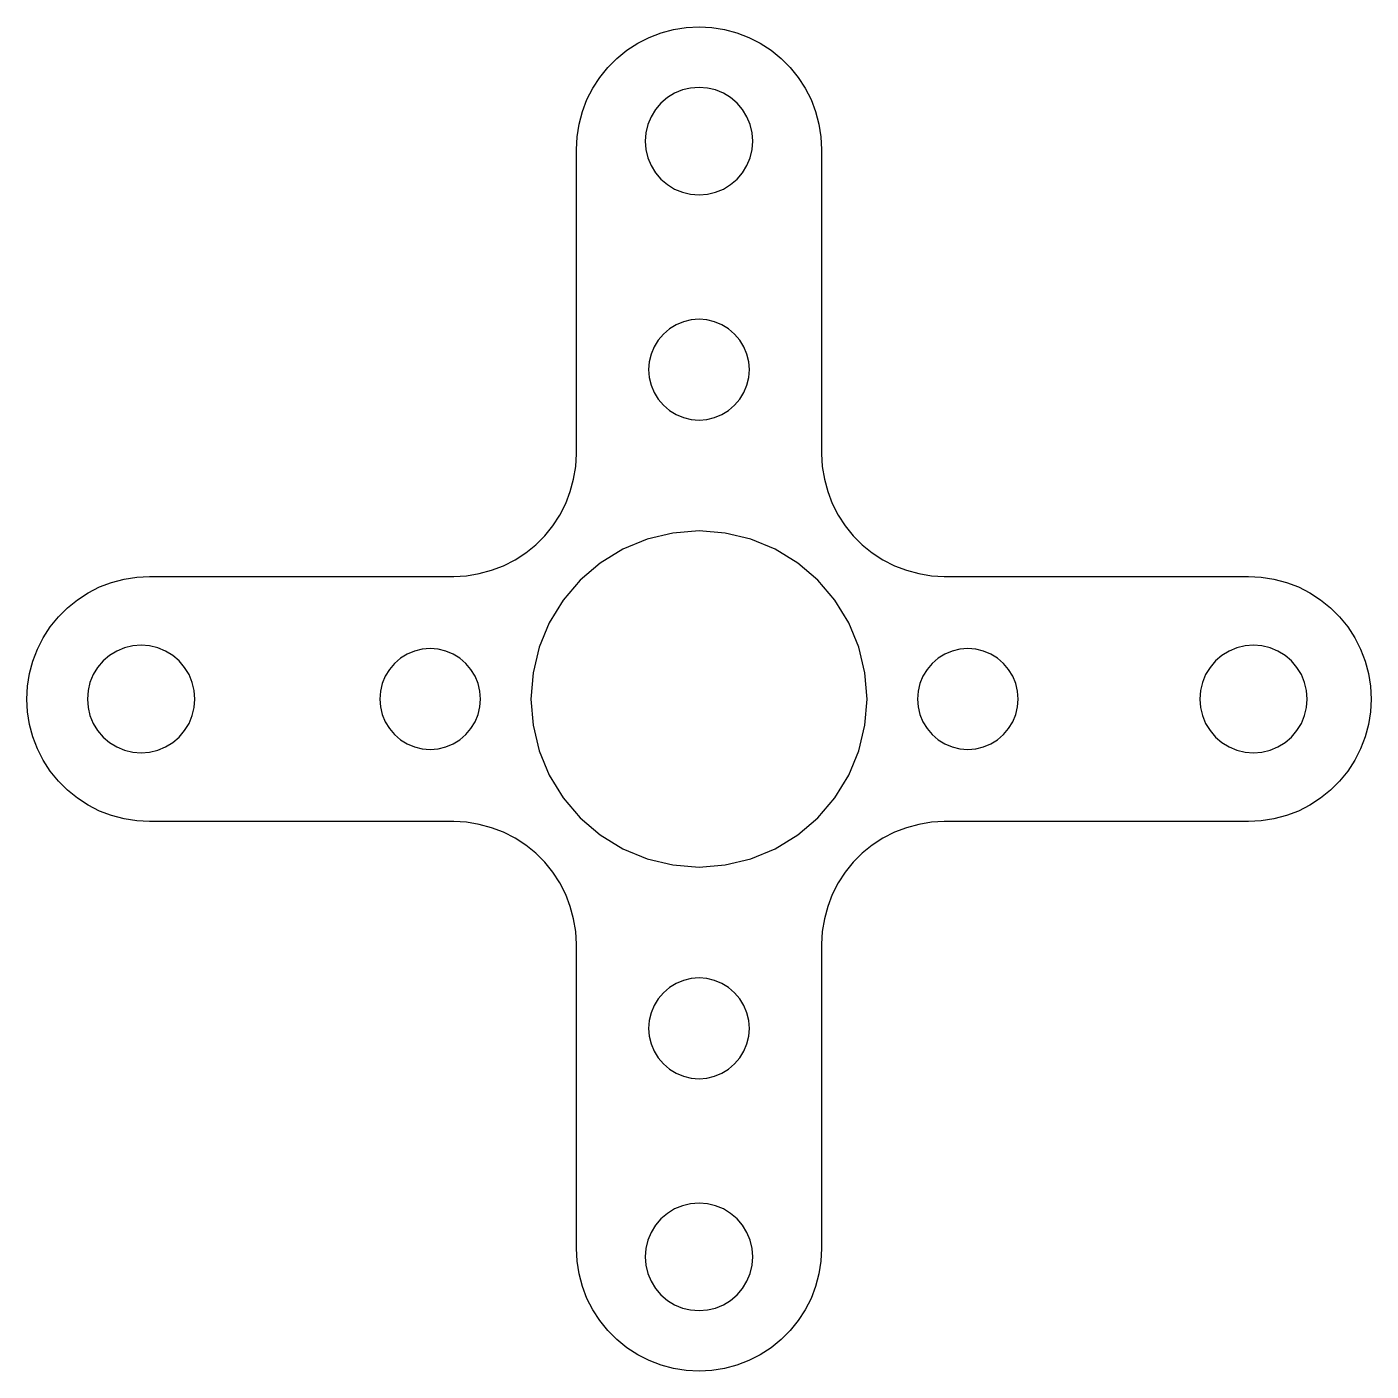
# Model space of a CAD drawing. Extents: x -20 to 20, y -20 to 20.
import ezdxf

# ---------------------------------------------------------------- set-up
doc = ezdxf.new("R2010")
doc.units = 0
doc.layers.get('0').update_dxf_attribs({"linetype": 'CONTINUOUS'})

msp = doc.modelspace()

# ---------------------------------------------------------------- linework, layer by layer
at = {"color": 7, "linetype": 'CONTINUOUS', "flags": 128}
for points in [[(-3.65, 16.35), (-3.63, 16.732), (-3.57, 17.109), (-3.471, 17.478), (-3.334, 17.835), (-3.161, 18.175), (-2.953, 18.495), (-2.712, 18.792), (-2.442, 19.062), (-2.145, 19.303), (-1.825, 19.511), (-1.485, 19.684), (-1.128, 19.821), (-0.759, 19.92), (-0.382, 19.98), (0, 20), (0.382, 19.98), (0.759, 19.92), (1.128, 19.821), (1.485, 19.684), (1.825, 19.511), (2.145, 19.303), (2.442, 19.062), (2.712, 18.792), (2.953, 18.495), (3.161, 18.175), (3.334, 17.835), (3.471, 17.478), (3.57, 17.109), (3.63, 16.732), (3.65, 16.35), (3.65, 7.3), (3.67, 6.918), (3.73, 6.541), (3.829, 6.172), (3.966, 5.815), (4.139, 5.475), (4.347, 5.155), (4.588, 4.858), (4.858, 4.588), (5.155, 4.347), (5.475, 4.139), (5.815, 3.966), (6.172, 3.829), (6.541, 3.73), (6.918, 3.67), (7.3, 3.65), (16.35, 3.65), (16.732, 3.63), (17.109, 3.57), (17.478, 3.471), (17.835, 3.334), (18.175, 3.161), (18.495, 2.953), (18.792, 2.712), (19.062, 2.442), (19.303, 2.145), (19.511, 1.825), (19.684, 1.485), (19.821, 1.128), (19.92, 0.759), (19.98, 0.382), (20, 0), (19.98, -0.382), (19.92, -0.759), (19.821, -1.128), (19.684, -1.485), (19.511, -1.825), (19.303, -2.145), (19.062, -2.442), (18.792, -2.712), (18.495, -2.953), (18.175, -3.161), (17.835, -3.334), (17.478, -3.471), (17.109, -3.57), (16.732, -3.63), (16.35, -3.65), (7.3, -3.65), (6.918, -3.67), (6.541, -3.73), (6.172, -3.829), (5.815, -3.966), (5.475, -4.139), (5.155, -4.347), (4.858, -4.588), (4.588, -4.858), (4.347, -5.155), (4.139, -5.475), (3.966, -5.815), (3.829, -6.172), (3.73, -6.541), (3.67, -6.918), (3.65, -7.3), (3.65, -16.35), (3.63, -16.732), (3.57, -17.109), (3.471, -17.478), (3.334, -17.835), (3.161, -18.175), (2.953, -18.495), (2.712, -18.792), (2.442, -19.062), (2.145, -19.303), (1.825, -19.511), (1.485, -19.684), (1.128, -19.821), (0.759, -19.92), (0.382, -19.98), (0, -20), (-0.382, -19.98), (-0.759, -19.92), (-1.128, -19.821), (-1.485, -19.684), (-1.825, -19.511), (-2.145, -19.303), (-2.442, -19.062), (-2.712, -18.792), (-2.953, -18.495), (-3.161, -18.175), (-3.334, -17.835), (-3.471, -17.478), (-3.57, -17.109), (-3.63, -16.732), (-3.65, -16.35), (-3.65, -7.3), (-3.67, -6.918), (-3.73, -6.541), (-3.829, -6.172), (-3.966, -5.815), (-4.139, -5.475), (-4.347, -5.155), (-4.588, -4.858), (-4.858, -4.588), (-5.155, -4.347), (-5.475, -4.139), (-5.815, -3.966), (-6.172, -3.829), (-6.541, -3.73), (-6.918, -3.67), (-7.3, -3.65), (-16.35, -3.65), (-16.732, -3.63), (-17.109, -3.57), (-17.478, -3.471), (-17.835, -3.334), (-18.175, -3.161), (-18.495, -2.953), (-18.792, -2.712), (-19.062, -2.442), (-19.303, -2.145), (-19.511, -1.825), (-19.684, -1.485), (-19.821, -1.128), (-19.92, -0.759), (-19.98, -0.382), (-20, 0), (-19.98, 0.382), (-19.92, 0.759), (-19.821, 1.128), (-19.684, 1.485), (-19.511, 1.825), (-19.303, 2.145), (-19.062, 2.442), (-18.792, 2.712), (-18.495, 2.953), (-18.175, 3.161), (-17.835, 3.334), (-17.478, 3.471), (-17.109, 3.57), (-16.732, 3.63), (-16.35, 3.65), (-7.3, 3.65), (-6.918, 3.67), (-6.541, 3.73), (-6.172, 3.829), (-5.815, 3.966), (-5.475, 4.139), (-5.155, 4.347), (-4.858, 4.588), (-4.588, 4.858), (-4.347, 5.155), (-4.139, 5.475), (-3.966, 5.815), (-3.829, 6.172), (-3.73, 6.541), (-3.67, 6.918), (-3.65, 7.3)], [(1.6, 16.6), (1.58, 16.85), (1.522, 17.094), (1.426, 17.326), (1.294, 17.54), (1.131, 17.731), (0.94, 17.894), (0.726, 18.026), (0.494, 18.122), (0.25, 18.18), (0, 18.2), (-0.25, 18.18), (-0.494, 18.122), (-0.726, 18.026), (-0.94, 17.894), (-1.131, 17.731), (-1.294, 17.54), (-1.426, 17.326), (-1.522, 17.094), (-1.58, 16.85), (-1.6, 16.6), (-1.58, 16.35), (-1.522, 16.106), (-1.426, 15.874), (-1.294, 15.66), (-1.131, 15.469), (-0.94, 15.306), (-0.726, 15.174), (-0.494, 15.078), (-0.25, 15.02), (0, 15), (0.25, 15.02), (0.494, 15.078), (0.726, 15.174), (0.94, 15.306), (1.131, 15.469), (1.294, 15.66), (1.426, 15.874), (1.522, 16.106), (1.58, 16.35)], [(1.5, 9.8), (1.482, 10.035), (1.427, 10.264), (1.337, 10.481), (1.214, 10.682), (1.061, 10.861), (0.882, 11.014), (0.681, 11.137), (0.464, 11.227), (0.235, 11.282), (0, 11.3), (-0.235, 11.282), (-0.464, 11.227), (-0.681, 11.137), (-0.882, 11.014), (-1.061, 10.861), (-1.214, 10.682), (-1.337, 10.481), (-1.427, 10.264), (-1.482, 10.035), (-1.5, 9.8), (-1.482, 9.565), (-1.427, 9.336), (-1.337, 9.119), (-1.214, 8.918), (-1.061, 8.739), (-0.882, 8.586), (-0.681, 8.463), (-0.464, 8.373), (-0.235, 8.318), (0, 8.3), (0.235, 8.318), (0.464, 8.373), (0.681, 8.463), (0.882, 8.586), (1.061, 8.739), (1.214, 8.918), (1.337, 9.119), (1.427, 9.336), (1.482, 9.565)], [(5, 0), (4.938, 0.782), (4.755, 1.545), (4.455, 2.27), (4.045, 2.939), (3.536, 3.536), (2.939, 4.045), (2.27, 4.455), (1.545, 4.755), (0.782, 4.938), (0, 5), (-0.782, 4.938), (-1.545, 4.755), (-2.27, 4.455), (-2.939, 4.045), (-3.536, 3.536), (-4.045, 2.939), (-4.455, 2.27), (-4.755, 1.545), (-4.938, 0.782), (-5, 0), (-4.938, -0.782), (-4.755, -1.545), (-4.455, -2.27), (-4.045, -2.939), (-3.536, -3.536), (-2.939, -4.045), (-2.27, -4.455), (-1.545, -4.755), (-0.782, -4.938), (0, -5), (0.782, -4.938), (1.545, -4.755), (2.27, -4.455), (2.939, -4.045), (3.536, -3.536), (4.045, -2.939), (4.455, -2.27), (4.755, -1.545), (4.938, -0.782)], [(-15, 0), (-15.02, 0.25), (-15.078, 0.494), (-15.174, 0.726), (-15.306, 0.94), (-15.469, 1.131), (-15.66, 1.294), (-15.874, 1.426), (-16.106, 1.522), (-16.35, 1.58), (-16.6, 1.6), (-16.85, 1.58), (-17.094, 1.522), (-17.326, 1.426), (-17.54, 1.294), (-17.731, 1.131), (-17.894, 0.94), (-18.026, 0.726), (-18.122, 0.494), (-18.18, 0.25), (-18.2, 0), (-18.18, -0.25), (-18.122, -0.494), (-18.026, -0.726), (-17.894, -0.94), (-17.731, -1.131), (-17.54, -1.294), (-17.326, -1.426), (-17.094, -1.522), (-16.85, -1.58), (-16.6, -1.6), (-16.35, -1.58), (-16.106, -1.522), (-15.874, -1.426), (-15.66, -1.294), (-15.469, -1.131), (-15.306, -0.94), (-15.174, -0.726), (-15.078, -0.494), (-15.02, -0.25)], [(18.1, 0), (18.08, 0.25), (18.022, 0.494), (17.926, 0.726), (17.794, 0.94), (17.631, 1.131), (17.44, 1.294), (17.226, 1.426), (16.994, 1.522), (16.75, 1.58), (16.5, 1.6), (16.25, 1.58), (16.006, 1.522), (15.774, 1.426), (15.56, 1.294), (15.369, 1.131), (15.206, 0.94), (15.074, 0.726), (14.978, 0.494), (14.92, 0.25), (14.9, 0), (14.92, -0.25), (14.978, -0.494), (15.074, -0.726), (15.206, -0.94), (15.369, -1.131), (15.56, -1.294), (15.774, -1.426), (16.006, -1.522), (16.25, -1.58), (16.5, -1.6), (16.75, -1.58), (16.994, -1.522), (17.226, -1.426), (17.44, -1.294), (17.631, -1.131), (17.794, -0.94), (17.926, -0.726), (18.022, -0.494), (18.08, -0.25)], [(-6.5, 0), (-6.518, 0.235), (-6.573, 0.464), (-6.663, 0.681), (-6.786, 0.882), (-6.939, 1.061), (-7.118, 1.214), (-7.319, 1.337), (-7.536, 1.427), (-7.765, 1.482), (-8, 1.5), (-8.235, 1.482), (-8.464, 1.427), (-8.681, 1.337), (-8.882, 1.214), (-9.061, 1.061), (-9.214, 0.882), (-9.337, 0.681), (-9.427, 0.464), (-9.482, 0.235), (-9.5, 0), (-9.482, -0.235), (-9.427, -0.464), (-9.337, -0.681), (-9.214, -0.882), (-9.061, -1.061), (-8.882, -1.214), (-8.681, -1.337), (-8.464, -1.427), (-8.235, -1.482), (-8, -1.5), (-7.765, -1.482), (-7.536, -1.427), (-7.319, -1.337), (-7.118, -1.214), (-6.939, -1.061), (-6.786, -0.882), (-6.663, -0.681), (-6.573, -0.464), (-6.518, -0.235)], [(9.5, 0), (9.482, 0.235), (9.427, 0.464), (9.337, 0.681), (9.214, 0.882), (9.061, 1.061), (8.882, 1.214), (8.681, 1.337), (8.464, 1.427), (8.235, 1.482), (8, 1.5), (7.765, 1.482), (7.536, 1.427), (7.319, 1.337), (7.118, 1.214), (6.939, 1.061), (6.786, 0.882), (6.663, 0.681), (6.573, 0.464), (6.518, 0.235), (6.5, 0), (6.518, -0.235), (6.573, -0.464), (6.663, -0.681), (6.786, -0.882), (6.939, -1.061), (7.118, -1.214), (7.319, -1.337), (7.536, -1.427), (7.765, -1.482), (8, -1.5), (8.235, -1.482), (8.464, -1.427), (8.681, -1.337), (8.882, -1.214), (9.061, -1.061), (9.214, -0.882), (9.337, -0.681), (9.427, -0.464), (9.482, -0.235)], [(1.5, -9.8), (1.482, -9.565), (1.427, -9.336), (1.337, -9.119), (1.214, -8.918), (1.061, -8.739), (0.882, -8.586), (0.681, -8.463), (0.464, -8.373), (0.235, -8.318), (0, -8.3), (-0.235, -8.318), (-0.464, -8.373), (-0.681, -8.463), (-0.882, -8.586), (-1.061, -8.739), (-1.214, -8.918), (-1.337, -9.119), (-1.427, -9.336), (-1.482, -9.565), (-1.5, -9.8), (-1.482, -10.035), (-1.427, -10.264), (-1.337, -10.481), (-1.214, -10.682), (-1.061, -10.861), (-0.882, -11.014), (-0.681, -11.137), (-0.464, -11.227), (-0.235, -11.282), (0, -11.3), (0.235, -11.282), (0.464, -11.227), (0.681, -11.137), (0.882, -11.014), (1.061, -10.861), (1.214, -10.682), (1.337, -10.481), (1.427, -10.264), (1.482, -10.035)], [(1.6, -16.6), (1.58, -16.35), (1.522, -16.106), (1.426, -15.874), (1.294, -15.66), (1.131, -15.469), (0.94, -15.306), (0.726, -15.174), (0.494, -15.078), (0.25, -15.02), (0, -15), (-0.25, -15.02), (-0.494, -15.078), (-0.726, -15.174), (-0.94, -15.306), (-1.131, -15.469), (-1.294, -15.66), (-1.426, -15.874), (-1.522, -16.106), (-1.58, -16.35), (-1.6, -16.6), (-1.58, -16.85), (-1.522, -17.094), (-1.426, -17.326), (-1.294, -17.54), (-1.131, -17.731), (-0.94, -17.894), (-0.726, -18.026), (-0.494, -18.122), (-0.25, -18.18), (0, -18.2), (0.25, -18.18), (0.494, -18.122), (0.726, -18.026), (0.94, -17.894), (1.131, -17.731), (1.294, -17.54), (1.426, -17.326), (1.522, -17.094), (1.58, -16.85)]]:
    msp.add_lwpolyline(points, close=True, dxfattribs=at)

doc.saveas('drawing.dxf')
